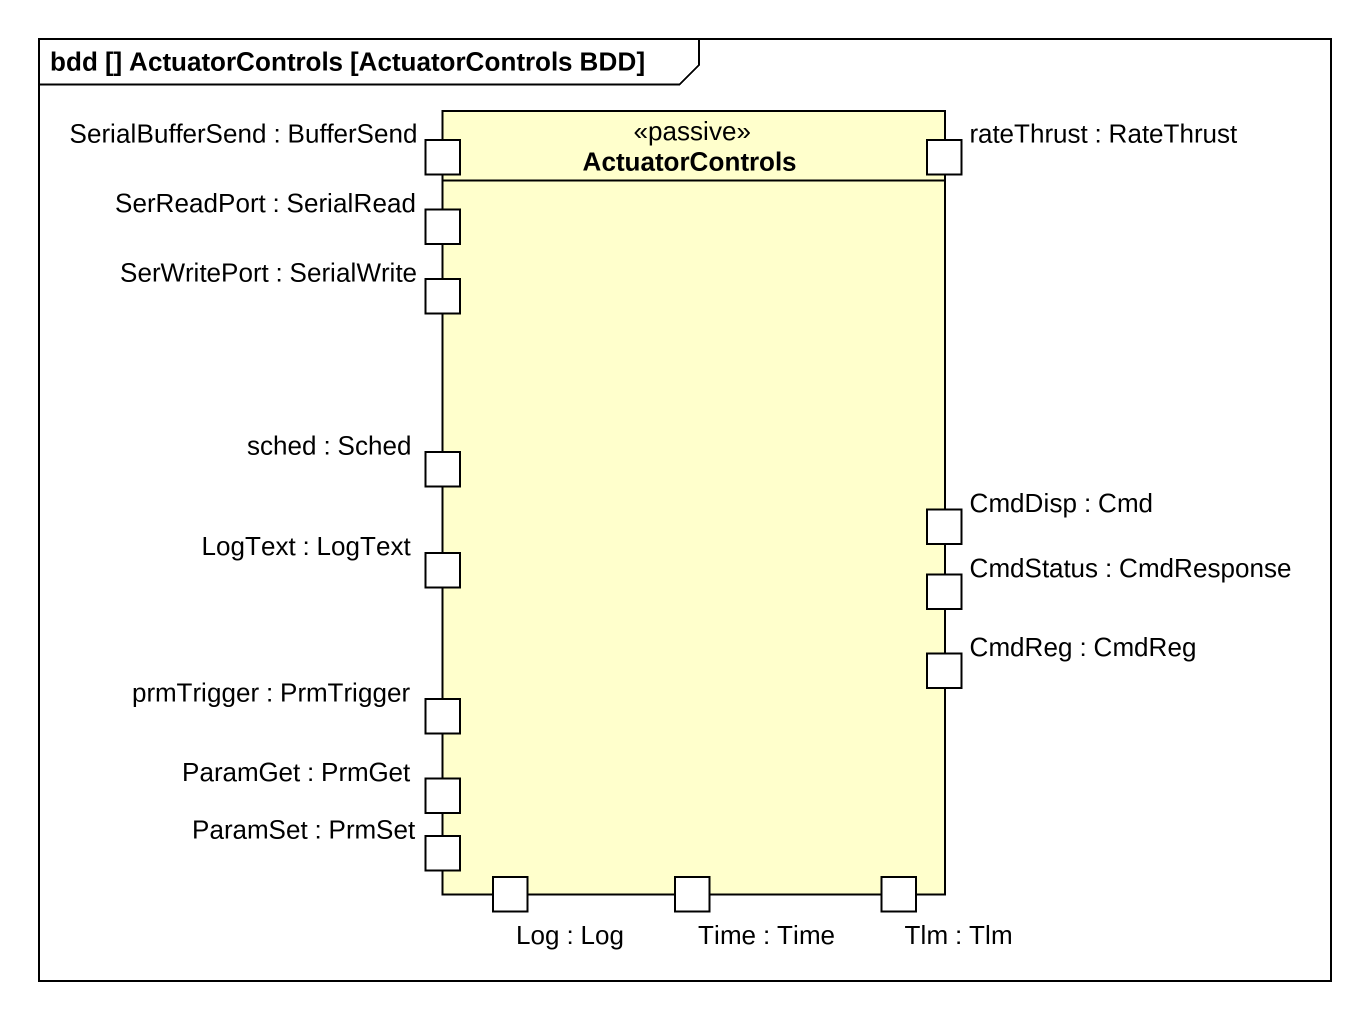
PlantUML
@startuml
mainframe bdd [] ActuatorControls [ActuatorControls BDD]
rectangle ActuatorControls <<passive>> {
  port "SerialBufferSend : BufferSend" as SerialBufferSend_BufferSend
  port "SerReadPort : SerialRead" as SerReadPort_SerialRead
  port "rateThrust : RateThrust" as rateThrust_RateThrust
  port "SerWritePort : SerialWrite" as SerWritePort_SerialWrite
  port "sched : Sched" as sched_Sched
  port "CmdDisp : Cmd" as CmdDisp_Cmd
  port "LogText : LogText" as LogText_LogText
  port "CmdReg : CmdReg" as CmdReg_CmdReg
  port "CmdStatus : CmdResponse" as CmdStatus_CmdResponse
  port "prmTrigger : PrmTrigger" as prmTrigger_PrmTrigger
  port "ParamGet : PrmGet" as ParamGet_PrmGet
  port "ParamSet : PrmSet" as ParamSet_PrmSet
  port "Log : Log" as Log_Log
  port "Time : Time" as Time_Time
  port "Tlm : Tlm" as Tlm_Tlm
}
@enduml
